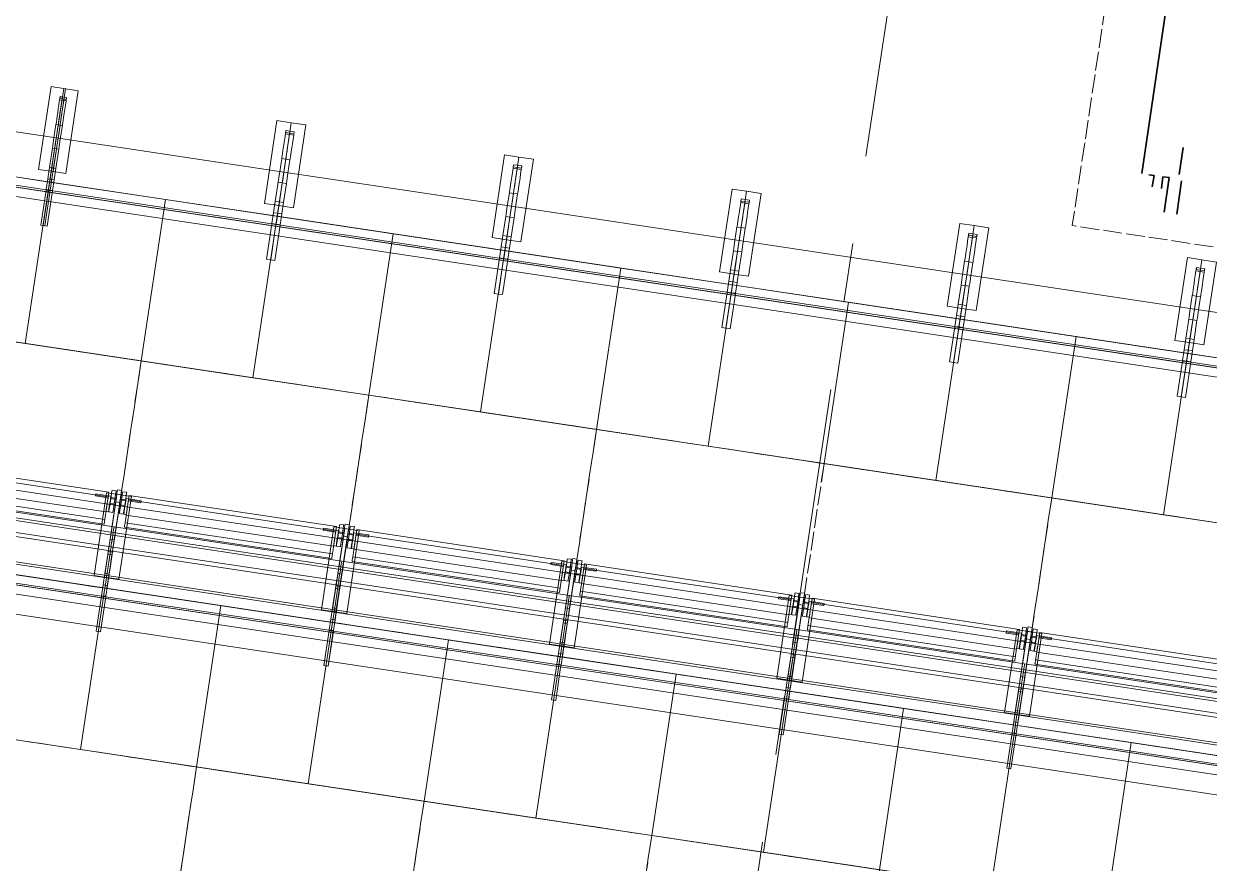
# Model space of a CAD drawing. Header units: millimetres. Extents: x -99530 to 90294, y -97212 to 56397.
# Drawn here: x -30480 to -27648, y -59465 to -57459 of the extents above; entities that cross this region are included whole.
import ezdxf
from ezdxf.enums import TextEntityAlignment as Align

# ---------------------------------------------------------------- set-up
doc = ezdxf.new("R2010")
doc.units = ezdxf.units.MM
doc.header["$MEASUREMENT"] = 0
doc.linetypes.add('Double Dashed', pattern=[1093.611073, 529.166651, -211.666656, 141.111112, -211.666656])
doc.linetypes.add('Hidden Line', pattern=[55, 45, -10])
for name, color, linetype in [('A-25-M_Wall_Ext', 7, 'Continuous'), ('New_A-15-MG_Structural_Grid_Phase_2', 7, 'Continuous'), ('New_A-20-M_Floor_Slab', 7, 'Continuous'), ('New_A-25-M_Wall_Ext', 7, 'Continuous'), ('New_A-35-M_FFE_Fixed', 7, 'Continuous')]:
    doc.layers.add(name, color=color, linetype=linetype)
for name, color, linetype, lineweight in [('A-25-M_Wall_Ext_Pen_No__87', 8, 'Continuous', 20), ('New_A-20-M_Floor_Slab_Pen_No__87', 8, 'Continuous', 20), ('New_A-20-M_Floor_Slab_Pen_No__89', 8, 'Continuous', 20), ('New_A-25-M_Wall_Ext_Pen_No__87', 8, 'Continuous', 20), ('New_A-35-M_FFE_Fixed_Pen_No__1', 7, 'Continuous', 13), ('New_A-95-P_Drawing_Pen_No__1', 7, 'Continuous', 13), ('New_A-95-P_Drawing_Pen_No__101', 252, 'Continuous', 15), ('New_A-95-P_Drawing_Pen_No__7', 7, 'Continuous', 35)]:
    doc.layers.add(name, color=color, linetype=linetype, lineweight=lineweight)
doc.layers.add('New_A-15-MG_Structural_Grid_Phase_2_Pen_No__222', color=7, linetype='Continuous', lineweight=13, true_color=0x65af33)
doc.styles.add('GENERATED_STYLE_4', font='')
doc.styles.get('GENERATED_STYLE_4').set_extended_font_data('Swis721 BT')

# ---------------------------------------------------------------- blocks, each defined once
blk = doc.blocks.new('Slab_31_1', base_point=(-25699.6, -58571.7))
at = {"layer": 'New_A-20-M_Floor_Slab_Pen_No__89', "linetype": 'Continuous', "flags": 128}
blk.add_lwpolyline([(-25699.6, -58571.7), (-31337.1, -57723.2), (-31754.8, -58681.2), (-25582.3, -59610.2)], close=True, dxfattribs=at)
blk = doc.blocks.new('Slab_32_1', base_point=(-25590.4, -59538.7))
at = {"layer": 'New_A-20-M_Floor_Slab_Pen_No__89', "linetype": 'Continuous', "flags": 128}
blk.add_lwpolyline([(-25590.4, -59538.7), (-31726, -58615.2), (-32135, -59553.1), (-25475.6, -60555.4)], close=True, dxfattribs=at)
blk = doc.blocks.new('Wall_6_1', base_point=(-25494.8, -58602.5))
at = {"layer": 'New_A-20-M_Floor_Slab_Pen_No__87', "linetype": 'Continuous', "flags": 128}
for points in [[(-25494.8, -58602.5), (-31541.8, -57692.3)], [(-31548, -57713.7), (-25495.2, -58624.7)]]:
    blk.add_lwpolyline(points, dxfattribs=at)
blk = doc.blocks.new('Wall_13_1', base_point=(-25385.7, -59569.5))
at = {"layer": 'New_A-20-M_Floor_Slab_Pen_No__87', "linetype": 'Continuous', "flags": 128}
for points in [[(-31936.9, -58605.7), (-25386.1, -59591.7)], [(-25385.7, -59569.5), (-31930.8, -58584.4)]]:
    blk.add_lwpolyline(points, dxfattribs=at)
blk = doc.blocks.new('Wall_131_1', base_point=(-38175.9, -69536.5))
at = {"layer": 'New_A-25-M_Wall_Ext_Pen_No__87', "linetype": 'Hidden Line'}
for radius in [28161.8, 28211.8]:
    blk.add_arc((-26758.9, -43792.8), radius, 246.08329, 336.44041, dxfattribs=at)
blk = doc.blocks.new('Wall_418_1', base_point=(-38294.6, -69816.9))
at = {"layer": 'A-25-M_Wall_Ext_Pen_No__87', "linetype": 'Hidden Line'}
for radius, start, end in [(28130.8, 246.16287, 336.76285), (28469.8, 246.15506, 336.76093)]:
    blk.add_arc((-26785.3, -43777.2), radius, start, end, dxfattribs=at)
blk = doc.blocks.new('Montpelier tall surface')
at = {"layer": 'New_A-35-M_FFE_Fixed_Pen_No__1', "linetype": 'Continuous'}
for p, q in [((0, 550), (0, 0)), ((390, 550), (0, 550)), ((370, 550), (285, 550)), ((285, 540), (285, 550)), ((370, 540), (285, 540)), ((371, 550), (370, 550)), ((370, 540), (370, 550)), ((371, 540), (370, 540)), ((370.4, 0), (370.4, 550)), ((370.4, 550), (390, 550)), ((397.3, 550), (371, 550)), ((371, 540), (371, 550)), ((397.3, 540), (371, 540)), ((390, 0), (390, 550)), ((390, 550), (497, 550)), ((390, 0), (390, 550)), ((424.7, 550), (397.3, 550)), ((397.3, 540), (397.3, 550)), ((424.7, 540), (397.3, 540)), ((416, 550), (416, 515)), ((416, 550), (616, 550)), ((470.9, 550), (424.7, 550)), ((424.7, 540), (424.7, 550)), ((470.9, 540), (424.7, 540)), ((477.4, 550), (470.9, 550)), ((470.9, 540), (470.9, 550)), ((477.4, 540), (470.9, 540)), ((495.7, 550), (477.4, 550)), ((495.7, 540), (477.4, 540)), ((528.2, 550), (495.7, 550)), ((528.2, 540), (495.7, 540)), ((497, 0), (497, 550)), ((530.6, 550), (528.2, 550)), ((528.2, 540), (528.2, 550)), ((530.6, 540), (528.2, 540)), ((534.9, 550), (530.6, 550)), ((534.9, 540), (530.6, 540)), ((540.8, 550), (534.9, 550)), ((540.8, 540), (534.9, 540)), ((548.2, 550), (540.8, 550)), ((548.2, 540), (540.8, 540)), ((556.9, 550), (548.2, 550)), ((556.9, 540), (548.2, 540)), ((566.6, 550), (556.9, 550)), ((566.6, 540), (556.9, 540)), ((576.9, 550), (566.6, 550)), ((576.9, 540), (566.6, 540)), ((587.6, 550), (576.9, 550)), ((587.6, 540), (576.9, 540)), ((591, 550), (587.6, 550)), ((587.6, 540), (587.6, 550)), ((591, 540), (587.6, 540)), ((592, 550), (591, 550)), ((591, 540), (591, 550)), ((592, 540), (591, 540)), ((592.9, 550), (592, 550)), ((592.9, 540), (592, 540)), ((593.8, 550), (592.9, 550)), ((593.8, 540), (592.9, 540)), ((594.6, 550), (593.8, 550)), ((594.6, 540), (593.8, 540)), ((595.2, 550), (594.6, 550)), ((595.2, 540), (594.6, 540)), ((595.6, 550), (595.2, 550)), ((595.6, 540), (595.2, 540)), ((595.9, 550), (595.6, 550)), ((595.9, 540), (595.6, 540)), ((596, 550), (595.9, 550)), ((596, 540), (595.9, 540)), ((596, 540), (596, 550)), ((616, 550), (616, 515)), ((416, 515), (616, 515)), ((416, 0), (416, 35)), ((416, 35), (616, 35)), ((616, 0), (616, 35)), ((0, 0), (390, 0)), ((285, 10), (285, 0)), ((370, 10), (285, 10)), ((370, 0), (285, 0)), ((370, 10), (370, 0)), ((371, 10), (370, 10)), ((371, 0), (370, 0)), ((370.4, 0), (390, 0)), ((371, 10), (371, 0)), ((397.3, 10), (371, 10)), ((397.3, 0), (371, 0)), ((390, 0), (497, 0)), ((424.7, 10), (397.3, 10)), ((397.3, 10), (397.3, 0)), ((424.7, 0), (397.3, 0)), ((416, 0), (616, 0)), ((470.9, 10), (424.7, 10)), ((424.7, 10), (424.7, 0)), ((470.9, 0), (424.7, 0)), ((477.4, 10), (470.9, 10)), ((470.9, 10), (470.9, 0)), ((477.4, 0), (470.9, 0)), ((495.7, 10), (477.4, 10)), ((495.7, 0), (477.4, 0)), ((528.2, 10), (495.7, 10)), ((528.2, 0), (495.7, 0)), ((530.6, 10), (528.2, 10)), ((528.2, 10), (528.2, 0)), ((530.6, 0), (528.2, 0)), ((534.9, 10), (530.6, 10)), ((534.9, 0), (530.6, 0)), ((540.8, 10), (534.9, 10)), ((540.8, 0), (534.9, 0)), ((548.2, 10), (540.8, 10)), ((548.2, 0), (540.8, 0)), ((556.9, 10), (548.2, 10)), ((556.9, 0), (548.2, 0)), ((566.6, 10), (556.9, 10)), ((566.6, 0), (556.9, 0)), ((576.9, 10), (566.6, 10)), ((576.9, 0), (566.6, 0)), ((587.6, 10), (576.9, 10)), ((587.6, 0), (576.9, 0)), ((591, 10), (587.6, 10)), ((587.6, 10), (587.6, 0)), ((591, 0), (587.6, 0)), ((592, 10), (591, 10)), ((591, 10), (591, 0)), ((592, 0), (591, 0)), ((592.9, 10), (592, 10)), ((592.9, 0), (592, 0)), ((593.8, 10), (592.9, 10)), ((593.8, 0), (592.9, 0)), ((594.6, 10), (593.8, 10)), ((594.6, 0), (593.8, 0)), ((595.2, 10), (594.6, 10)), ((595.2, 0), (594.6, 0)), ((595.6, 10), (595.2, 10)), ((595.6, 0), (595.2, 0)), ((595.9, 10), (595.6, 10)), ((595.9, 0), (595.6, 0)), ((596, 10), (595.9, 10)), ((596, 0), (595.9, 0)), ((596, 10), (596, 0))]:
    blk.add_line(p, q, dxfattribs=at)
blk = doc.blocks.new('Montpelier tall surface end')
at = {"layer": 'New_A-35-M_FFE_Fixed_Pen_No__1', "linetype": 'Continuous'}
for p, q in [((390, 830), (0, 830)), ((0, 830), (0, 0)), ((285, 824.5), (285, 834.5)), ((370, 834.5), (285, 834.5)), ((370, 824.5), (285, 824.5)), ((371, 834.5), (370, 834.5)), ((370, 824.5), (370, 834.5)), ((371, 824.5), (370, 824.5)), ((370.4, 0), (370.4, 830)), ((370.4, 830), (390, 830)), ((397.3, 834.5), (371, 834.5)), ((371, 824.5), (371, 834.5)), ((397.3, 824.5), (371, 824.5)), ((390, 0), (390, 830)), ((390, 830), (497, 830)), ((390, 0), (390, 830)), ((424.7, 834.5), (397.3, 834.5)), ((397.3, 824.5), (397.3, 834.5)), ((424.7, 824.5), (397.3, 824.5)), ((416, 834.5), (616, 834.5)), ((416, 834.5), (416, 799.5)), ((470.9, 834.5), (424.7, 834.5)), ((424.7, 824.5), (424.7, 834.5)), ((470.9, 824.5), (424.7, 824.5)), ((477.4, 834.5), (470.9, 834.5)), ((470.9, 824.5), (470.9, 834.5)), ((477.4, 824.5), (470.9, 824.5)), ((495.7, 834.5), (477.4, 834.5)), ((495.7, 824.5), (477.4, 824.5)), ((528.2, 834.5), (495.7, 834.5)), ((528.2, 824.5), (495.7, 824.5)), ((497, 0), (497, 830)), ((530.6, 834.5), (528.2, 834.5)), ((528.2, 824.5), (528.2, 834.5)), ((530.6, 824.5), (528.2, 824.5)), ((534.9, 834.5), (530.6, 834.5)), ((534.9, 824.5), (530.6, 824.5)), ((540.8, 834.5), (534.9, 834.5)), ((540.8, 824.5), (534.9, 824.5)), ((548.2, 834.5), (540.8, 834.5)), ((548.2, 824.5), (540.8, 824.5)), ((556.9, 834.5), (548.2, 834.5)), ((556.9, 824.5), (548.2, 824.5)), ((566.6, 834.5), (556.9, 834.5)), ((566.6, 824.5), (556.9, 824.5)), ((576.9, 834.5), (566.6, 834.5)), ((576.9, 824.5), (566.6, 824.5)), ((587.6, 834.5), (576.9, 834.5)), ((587.6, 824.5), (576.9, 824.5)), ((591, 834.5), (587.6, 834.5)), ((587.6, 824.5), (587.6, 834.5)), ((591, 824.5), (587.6, 824.5)), ((592, 834.5), (591, 834.5)), ((591, 824.5), (591, 834.5)), ((592, 824.5), (591, 824.5)), ((592.9, 834.5), (592, 834.5)), ((592.9, 824.5), (592, 824.5)), ((593.8, 834.5), (592.9, 834.5)), ((593.8, 824.5), (592.9, 824.5)), ((594.6, 834.5), (593.8, 834.5)), ((594.6, 824.5), (593.8, 824.5)), ((595.2, 834.5), (594.6, 834.5)), ((595.2, 824.5), (594.6, 824.5)), ((595.6, 834.5), (595.2, 834.5)), ((595.6, 824.5), (595.2, 824.5)), ((595.9, 834.5), (595.6, 834.5)), ((595.9, 824.5), (595.6, 824.5)), ((596, 834.5), (595.9, 834.5)), ((596, 824.5), (595.9, 824.5)), ((596, 824.5), (596, 834.5)), ((616, 834.5), (616, 799.5)), ((416, 799.5), (616, 799.5)), ((416, 0), (416, 35)), ((416, 35), (616, 35)), ((616, 0), (616, 35)), ((0, 0), (390, 0)), ((285, 10), (285, 0)), ((370, 10), (285, 10)), ((370, 0), (285, 0)), ((370, 10), (370, 0)), ((371, 10), (370, 10)), ((371, 0), (370, 0)), ((370.4, 0), (390, 0)), ((371, 10), (371, 0)), ((397.3, 10), (371, 10)), ((397.3, 0), (371, 0)), ((390, 0), (497, 0)), ((424.7, 10), (397.3, 10)), ((397.3, 10), (397.3, 0)), ((424.7, 0), (397.3, 0)), ((416, 0), (616, 0)), ((470.9, 10), (424.7, 10)), ((424.7, 10), (424.7, 0)), ((470.9, 0), (424.7, 0)), ((477.4, 10), (470.9, 10)), ((470.9, 10), (470.9, 0)), ((477.4, 0), (470.9, 0)), ((495.7, 10), (477.4, 10)), ((495.7, 0), (477.4, 0)), ((528.2, 10), (495.7, 10)), ((528.2, 0), (495.7, 0)), ((530.6, 10), (528.2, 10)), ((528.2, 10), (528.2, 0)), ((530.6, 0), (528.2, 0)), ((534.9, 10), (530.6, 10)), ((534.9, 0), (530.6, 0)), ((540.8, 10), (534.9, 10)), ((540.8, 0), (534.9, 0)), ((548.2, 10), (540.8, 10)), ((548.2, 0), (540.8, 0)), ((556.9, 10), (548.2, 10)), ((556.9, 0), (548.2, 0)), ((566.6, 10), (556.9, 10)), ((566.6, 0), (556.9, 0)), ((576.9, 10), (566.6, 10)), ((576.9, 0), (566.6, 0)), ((587.6, 10), (576.9, 10)), ((587.6, 0), (576.9, 0)), ((591, 10), (587.6, 10)), ((587.6, 10), (587.6, 0)), ((591, 0), (587.6, 0)), ((592, 10), (591, 10)), ((591, 10), (591, 0)), ((592, 0), (591, 0)), ((592.9, 10), (592, 10)), ((592.9, 0), (592, 0)), ((593.8, 10), (592.9, 10)), ((593.8, 0), (592.9, 0)), ((594.6, 10), (593.8, 10)), ((594.6, 0), (593.8, 0)), ((595.2, 10), (594.6, 10)), ((595.2, 0), (594.6, 0)), ((595.6, 10), (595.2, 10)), ((595.6, 0), (595.2, 0)), ((595.9, 10), (595.6, 10)), ((595.9, 0), (595.6, 0)), ((596, 10), (595.9, 10)), ((596, 0), (595.9, 0)), ((596, 10), (596, 0))]:
    blk.add_line(p, q, dxfattribs=at)
blk = doc.blocks.new('Standard grid marker_10')
at = {"layer": 'New_A-15-MG_Structural_Grid_Phase_2_Pen_No__222', "linetype": 'Double Dashed'}
blk.add_line((2590.6, 0), (19605, 0), dxfattribs=at)
at = {"layer": 'New_A-15-MG_Structural_Grid_Phase_2_Pen_No__222', "style": 'GENERATED_STYLE_4'}
for tag, p in [('AC_MarkerText_1_0', (-500, 43.4)), ('AC_MarkerText_1_1', (22695.6, 43.4))]:
    blk.add_attdef(tag, text='', height=350, rotation=255.0108, dxfattribs=at).set_placement(p, align=Align.MIDDLE_CENTER)
blk = doc.blocks.new('Standard grid marker_26')
at = {"layer": 'New_A-15-MG_Structural_Grid_Phase_2_Pen_No__222', "linetype": 'Double Dashed'}
blk.add_arc((0, 0), 27977.6, 0, 90.63597, dxfattribs=at)
at = {"layer": 'New_A-15-MG_Structural_Grid_Phase_2_Pen_No__222', "style": 'GENERATED_STYLE_4'}
blk.add_attdef('AC_MarkerText_1', text='', height=350, rotation=90.3066, dxfattribs=at).set_placement((-1326.2, 28008), align=Align.MIDDLE_CENTER)
blk = doc.blocks.new('Montpelier with surface')
at = {"layer": 'New_A-35-M_FFE_Fixed_Pen_No__1', "linetype": 'Continuous'}
for p, q in [((0, 555), (0, 5)), ((390, 555), (0, 555)), ((285, 560), (370, 560)), ((285, 550), (285, 560)), ((285, 550), (370, 550)), ((370, 560), (371, 560)), ((370, 550), (370, 560)), ((370, 5), (370, 555)), ((370, 555), (414.6, 555)), ((370, 550), (371, 550)), ((371, 560), (397.3, 560)), ((371, 550), (371, 560)), ((371, 550), (397.3, 550)), ((390, 5), (390, 555)), ((397.3, 550), (397.3, 560)), ((397.3, 560), (424.7, 560)), ((397.3, 550), (424.7, 550)), ((414.6, 555), (415.5, 555)), ((414.6, 5), (414.6, 555)), ((415.5, 555), (416.5, 555)), ((416, 559.5), (616, 559.5)), ((416, 559.5), (416, 524.5)), ((416.5, 555), (417.4, 555)), ((417.4, 555), (418.3, 555)), ((418.3, 555), (419, 555)), ((419, 555), (419.6, 555)), ((419.6, 555), (420, 555)), ((420, 555), (420.2, 555)), ((420.2, 5), (420.2, 555)), ((420.2, 555), (480, 555)), ((424.7, 550), (424.7, 560)), ((424.7, 560), (470.9, 560)), ((424.7, 550), (470.9, 550)), ((470.9, 560), (477.4, 560)), ((470.9, 550), (470.9, 560)), ((470.9, 550), (477.4, 550)), ((477.4, 560), (478.6, 560)), ((477.4, 550), (477.4, 560)), ((477.4, 550), (478.6, 550)), ((478.6, 560), (480.7, 560)), ((478.6, 550), (480.7, 550)), ((480, 555), (482.5, 555)), ((480, 5), (480, 555)), ((480.7, 560), (483.7, 560)), ((480.7, 550), (483.7, 550)), ((482.5, 555), (485.7, 555)), ((483.7, 560), (487.4, 560)), ((483.7, 550), (487.4, 550)), ((485.7, 555), (489.5, 555)), ((487.4, 560), (491.7, 560)), ((487.4, 550), (491.7, 550)), ((489.5, 555), (493.9, 555)), ((491.7, 560), (496.6, 560)), ((491.7, 550), (496.6, 550)), ((493.9, 555), (499, 555)), ((496.6, 560), (501.7, 560)), ((496.6, 550), (501.7, 550)), ((499, 555), (504.7, 555)), ((501.7, 560), (507.1, 560)), ((501.7, 550), (507.1, 550)), ((504.7, 555), (511, 555)), ((507.1, 560), (597.9, 560)), ((507.1, 550), (507.1, 560)), ((507.1, 550), (597.9, 550)), ((511, 555), (517.9, 555)), ((517.9, 555), (525.2, 555)), ((517.9, 5), (517.9, 555)), ((525.2, 555), (530.9, 555)), ((530.9, 555), (535, 555)), ((535, 555), (537.4, 555)), ((537.4, 555), (538.2, 555)), ((538.2, 5), (538.2, 555)), ((571.6, 547), (573.6, 547)), ((571.6, 547), (571.6, 537.3)), ((573.6, 547), (579.3, 547)), ((579.3, 547), (587.8, 547)), ((587.8, 547), (597.9, 547)), ((589.7, 550.3), (590.2, 550.3)), ((589.7, 550.3), (589.7, 537.3)), ((590.2, 550.3), (591.7, 550.3)), ((591.7, 550.3), (594, 550.3)), ((592.1, 550.3), (592.7, 550.3)), ((592.1, 550.3), (592.1, 537.3)), ((592.7, 550.3), (594.2, 550.3)), ((594, 550.3), (596.7, 550.3)), ((594.2, 550.3), (596.5, 550.3)), ((596.5, 550.3), (599.1, 550.3)), ((596.7, 550.3), (599.4, 550.3)), ((597.9, 560), (608.1, 560)), ((597.9, 550), (597.9, 560)), ((597.9, 550), (608.1, 550)), ((597.9, 547), (608, 547)), ((599.1, 550.3), (601.8, 550.3)), ((599.4, 550.3), (601.6, 550.3)), ((601.6, 550.3), (603.2, 550.3)), ((601.8, 550.3), (604.1, 550.3)), ((603.2, 550.3), (603.7, 550.3)), ((603.7, 550.3), (603.7, 537.3)), ((604.1, 550.3), (605.6, 550.3)), ((605.6, 550.3), (606.1, 550.3)), ((606.1, 550.3), (606.1, 537.3)), ((608, 547), (616.5, 547)), ((608.1, 560), (617, 560)), ((608.1, 550), (617, 550)), ((616, 559.5), (616, 524.5)), ((616.5, 547), (622.2, 547)), ((617, 560), (623.5, 560)), ((617, 550), (623.5, 550)), ((622.2, 547), (624.2, 547)), ((623.5, 560), (626.7, 560)), ((623.5, 550), (626.7, 550)), ((624.2, 547), (624.2, 537.3)), ((626.7, 550), (626.7, 560)), ((416, 524.5), (616, 524.5)), ((541.1, 29.5), (541.1, 530.5)), ((541.1, 530.5), (541.7, 530.5)), ((541.7, 530.5), (543.1, 530.5)), ((543.1, 530.5), (545.3, 530.5)), ((545.3, 530.5), (548.1, 530.5)), ((548.1, 530.5), (551.8, 530.5)), ((551.8, 530.5), (552.7, 530.5)), ((551.8, 29.5), (551.8, 530.5)), ((552.7, 530.5), (554.3, 530.5)), ((554.3, 530.5), (556.3, 530.5)), ((556.3, 530.5), (558.8, 530.5)), ((558.8, 530.5), (561.5, 530.5)), ((561.5, 530.5), (564.4, 530.5)), ((564.4, 530.5), (567.4, 530.5)), ((567.4, 530.5), (570.4, 530.5)), ((570.4, 530.5), (607, 530.5)), ((570.4, 29.5), (570.4, 530.5)), ((571.6, 537.3), (573.6, 537.3)), ((571.6, 536.5), (572.4, 536.5)), ((571.6, 536.5), (571.6, 530.5)), ((571.6, 530.5), (572.4, 530.5)), ((572.4, 536.5), (574.9, 536.5)), ((572.4, 530.5), (574.9, 530.5)), ((573.6, 537.3), (579.3, 537.3)), ((574.9, 536.5), (578.9, 536.5)), ((574.9, 530.5), (578.9, 530.5)), ((578.9, 536.5), (584, 536.5)), ((578.9, 530.5), (584, 530.5)), ((579.3, 537.3), (587.8, 537.3)), ((584, 536.5), (590.1, 536.5)), ((584, 530.5), (590.1, 530.5)), ((587.8, 537.3), (597.9, 537.3)), ((589.7, 537.3), (590.2, 537.3)), ((590.1, 536.5), (596.6, 536.5)), ((590.1, 530.5), (596.6, 530.5)), ((590.2, 537.3), (591.7, 537.3)), ((591.7, 537.3), (594, 537.3)), ((592.1, 537.3), (592.7, 537.3)), ((592.7, 537.3), (594.2, 537.3)), ((594, 537.3), (596.7, 537.3)), ((594.2, 537.3), (596.5, 537.3)), ((596.5, 537.3), (599.1, 537.3)), ((596.6, 536.5), (603.3, 536.5)), ((596.6, 530.5), (603.3, 530.5)), ((596.7, 537.3), (599.4, 537.3)), ((597.9, 537.3), (608, 537.3)), ((599.1, 537.3), (601.8, 537.3)), ((599.4, 537.3), (601.6, 537.3)), ((601.6, 537.3), (603.2, 537.3)), ((601.8, 537.3), (604.1, 537.3)), ((603.2, 537.3), (603.7, 537.3)), ((603.3, 536.5), (609.5, 536.5)), ((603.3, 530.5), (609.5, 530.5)), ((604.1, 537.3), (605.6, 537.3)), ((604.5, 530.5), (604.5, 500.5)), ((604.5, 530.5), (609.5, 530.5)), ((605.6, 537.3), (606.1, 537.3)), ((607, 530.5), (609.5, 530.5)), ((607, 29.5), (607, 530.5)), ((608, 537.3), (616.5, 537.3)), ((609.5, 536.5), (609.5, 530.5)), ((609.5, 530.5), (611.9, 530.5)), ((609.5, 530.5), (609.5, 500.5)), ((611.9, 530.5), (613.9, 530.5)), ((613.9, 530.5), (615.5, 530.5)), ((615.5, 530.5), (616.8, 530.5)), ((616.5, 537.3), (622.2, 537.3)), ((616.8, 530.5), (617.6, 530.5)), ((617.6, 530.5), (617.9, 530.5)), ((617.9, 29.5), (617.9, 530.5)), ((622.2, 537.3), (624.2, 537.3)), ((604.5, 500.5), (609.5, 500.5)), ((604.5, 29.5), (604.5, 59.5)), ((604.5, 59.5), (609.5, 59.5)), ((609.5, 29.5), (609.5, 59.5)), ((416, 0), (416, 35)), ((416, 35), (616, 35)), ((541.1, 29.5), (541.7, 29.5)), ((541.7, 29.5), (543.1, 29.5)), ((543.1, 29.5), (545.3, 29.5)), ((545.3, 29.5), (548.1, 29.5)), ((548.1, 29.5), (551.8, 29.5)), ((551.8, 29.5), (552.7, 29.5)), ((552.7, 29.5), (554.3, 29.5)), ((554.3, 29.5), (556.3, 29.5)), ((556.3, 29.5), (558.8, 29.5)), ((558.8, 29.5), (561.5, 29.5)), ((561.5, 29.5), (564.4, 29.5)), ((564.4, 29.5), (567.4, 29.5)), ((567.4, 29.5), (570.4, 29.5)), ((570.4, 29.5), (607, 29.5)), ((571.6, 23.5), (571.6, 29.5)), ((571.6, 29.5), (572.4, 29.5)), ((572.4, 29.5), (574.9, 29.5)), ((574.9, 29.5), (578.9, 29.5)), ((578.9, 29.5), (584, 29.5)), ((584, 29.5), (590.1, 29.5)), ((590.1, 29.5), (596.6, 29.5)), ((596.6, 29.5), (603.3, 29.5)), ((603.3, 29.5), (609.5, 29.5)), ((604.5, 29.5), (609.5, 29.5)), ((607, 29.5), (609.5, 29.5)), ((609.5, 23.5), (609.5, 29.5)), ((609.5, 29.5), (611.9, 29.5)), ((611.9, 29.5), (613.9, 29.5)), ((613.9, 29.5), (615.5, 29.5)), ((615.5, 29.5), (616.8, 29.5)), ((616, 0), (616, 35)), ((616.8, 29.5), (617.6, 29.5)), ((617.6, 29.5), (617.9, 29.5)), ((0, 5), (390, 5)), ((285, 10), (370, 10)), ((285, 0), (285, 10)), ((370, 10), (371, 10)), ((370, 0), (370, 10)), ((370, 5), (414.6, 5)), ((371, 10), (397.3, 10)), ((371, 0), (371, 10)), ((397.3, 10), (424.7, 10)), ((397.3, 0), (397.3, 10)), ((414.6, 5), (415.5, 5)), ((415.5, 5), (416.5, 5)), ((416.5, 5), (417.4, 5)), ((417.4, 5), (418.3, 5)), ((418.3, 5), (419, 5)), ((419, 5), (419.6, 5)), ((419.6, 5), (420, 5)), ((420, 5), (420.2, 5)), ((420.2, 5), (480, 5)), ((424.7, 10), (470.9, 10)), ((424.7, 0), (424.7, 10)), ((470.9, 10), (477.4, 10)), ((470.9, 0), (470.9, 10)), ((477.4, 10), (478.6, 10)), ((477.4, 0), (477.4, 10)), ((478.6, 10), (480.7, 10)), ((480, 5), (482.5, 5)), ((480.7, 10), (483.7, 10)), ((482.5, 5), (485.7, 5)), ((483.7, 10), (487.4, 10)), ((485.7, 5), (489.5, 5)), ((487.4, 10), (491.7, 10)), ((489.5, 5), (493.9, 5)), ((491.7, 10), (496.6, 10)), ((493.9, 5), (499, 5)), ((496.6, 10), (501.7, 10)), ((499, 5), (504.7, 5)), ((501.7, 10), (507.1, 10)), ((504.7, 5), (511, 5)), ((507.1, 10), (597.9, 10)), ((507.1, 0), (507.1, 10)), ((511, 5), (517.9, 5)), ((517.9, 5), (525.2, 5)), ((525.2, 5), (530.9, 5)), ((530.9, 5), (535, 5)), ((535, 5), (537.4, 5)), ((537.4, 5), (538.2, 5)), ((571.6, 23.5), (572.4, 23.5)), ((571.6, 22.7), (573.6, 22.7)), ((571.6, 13), (571.6, 22.7)), ((571.6, 13), (573.6, 13)), ((572.4, 23.5), (574.9, 23.5)), ((573.6, 22.7), (579.3, 22.7)), ((573.6, 13), (579.3, 13)), ((574.9, 23.5), (578.9, 23.5)), ((578.9, 23.5), (584, 23.5)), ((579.3, 22.7), (587.8, 22.7)), ((579.3, 13), (587.8, 13)), ((584, 23.5), (590.1, 23.5)), ((587.8, 22.7), (597.9, 22.7)), ((587.8, 13), (597.9, 13)), ((589.7, 9.7), (589.7, 22.7)), ((589.7, 22.7), (590.2, 22.7)), ((589.7, 9.7), (590.2, 9.7)), ((590.1, 23.5), (596.6, 23.5)), ((590.2, 22.7), (591.7, 22.7)), ((590.2, 9.7), (591.7, 9.7)), ((591.7, 22.7), (594, 22.7)), ((591.7, 9.7), (594, 9.7)), ((592.1, 9.7), (592.1, 22.7)), ((592.1, 22.7), (592.7, 22.7)), ((592.1, 9.7), (592.7, 9.7)), ((592.7, 22.7), (594.2, 22.7)), ((592.7, 9.7), (594.2, 9.7)), ((594, 22.7), (596.7, 22.7)), ((594, 9.7), (596.7, 9.7)), ((594.2, 22.7), (596.5, 22.7)), ((594.2, 9.7), (596.5, 9.7)), ((596.5, 22.7), (599.1, 22.7)), ((596.5, 9.7), (599.1, 9.7)), ((596.6, 23.5), (603.3, 23.5)), ((596.7, 22.7), (599.4, 22.7)), ((596.7, 9.7), (599.4, 9.7)), ((597.9, 22.7), (608, 22.7)), ((597.9, 13), (608, 13)), ((597.9, 10), (608.1, 10)), ((597.9, 0), (597.9, 10)), ((599.1, 22.7), (601.8, 22.7)), ((599.1, 9.7), (601.8, 9.7)), ((599.4, 22.7), (601.6, 22.7)), ((599.4, 9.7), (601.6, 9.7)), ((601.6, 22.7), (603.2, 22.7)), ((601.6, 9.7), (603.2, 9.7)), ((601.8, 22.7), (604.1, 22.7)), ((601.8, 9.7), (604.1, 9.7)), ((603.2, 22.7), (603.7, 22.7)), ((603.2, 9.7), (603.7, 9.7)), ((603.3, 23.5), (609.5, 23.5)), ((603.7, 9.7), (603.7, 22.7)), ((604.1, 22.7), (605.6, 22.7)), ((604.1, 9.7), (605.6, 9.7)), ((605.6, 22.7), (606.1, 22.7)), ((605.6, 9.7), (606.1, 9.7)), ((606.1, 9.7), (606.1, 22.7)), ((608, 22.7), (616.5, 22.7)), ((608, 13), (616.5, 13)), ((608.1, 10), (617, 10)), ((616.5, 22.7), (622.2, 22.7)), ((616.5, 13), (622.2, 13)), ((617, 10), (623.5, 10)), ((622.2, 22.7), (624.2, 22.7)), ((622.2, 13), (624.2, 13)), ((623.5, 10), (626.7, 10)), ((624.2, 13), (624.2, 22.7)), ((626.7, 0), (626.7, 10)), ((285, 0), (370, 0)), ((370, 0), (371, 0)), ((371, 0), (397.3, 0)), ((397.3, 0), (424.7, 0)), ((416, 0), (616, 0)), ((424.7, 0), (470.9, 0)), ((470.9, 0), (477.4, 0)), ((477.4, 0), (478.6, 0)), ((478.6, 0), (480.7, 0)), ((480.7, 0), (483.7, 0)), ((483.7, 0), (487.4, 0)), ((487.4, 0), (491.7, 0)), ((491.7, 0), (496.6, 0)), ((496.6, 0), (501.7, 0)), ((501.7, 0), (507.1, 0)), ((507.1, 0), (597.9, 0)), ((597.9, 0), (608.1, 0)), ((608.1, 0), (617, 0)), ((617, 0), (623.5, 0)), ((623.5, 0), (626.7, 0))]:
    blk.add_line(p, q, dxfattribs=at)

msp = doc.modelspace()

# ---------------------------------------------------------------- linework, layer by layer
at = {"layer": 'New_A-95-P_Drawing_Pen_No__1', "linetype": 'Continuous', "flags": 128}
for points in [[(-30685.3, -57797), (-30141.4, -57878.8), (-30199.5, -58264.5), (-30743.3, -58182.6)], [(-30141.4, -57878.8), (-29597.5, -57960.7), (-29655.6, -58346.4), (-30199.5, -58264.5)], [(-29597.5, -57960.7), (-29053.7, -58042.6), (-29111.7, -58428.2), (-29655.6, -58346.4)], [(-29053.7, -58042.6), (-28509.8, -58124.4), (-28567.8, -58510.1), (-29111.7, -58428.2)], [(-27965.9, -58206.3), (-28509.8, -58124.4), (-28567.8, -58510.1), (-28024, -58591.9)], [(-27422.1, -58288.1), (-27965.9, -58206.3), (-28024, -58591.9), (-27480.1, -58673.8)], [(-30825.2, -58726.5), (-30281.3, -58808.4), (-30251.6, -58610.6), (-30795.4, -58528.7)], [(-30805.2, -58593.6), (-30795.4, -58528.7), (-30251.6, -58610.6), (-30261.3, -58675.4)], [(-30825.2, -58726.5), (-30810.3, -58627.6), (-30266.4, -58709.5), (-30281.3, -58808.4)], [(-30281.3, -58808.4), (-29737.5, -58890.2), (-29707.7, -58692.5), (-30251.6, -58610.6)], [(-30261.3, -58675.4), (-30251.6, -58610.6), (-29707.7, -58692.5), (-29717.4, -58757.3)], [(-30281.3, -58808.4), (-30266.4, -58709.5), (-29722.6, -58791.3), (-29737.5, -58890.2)], [(-29737.5, -58890.2), (-29193.6, -58972.1), (-29163.8, -58774.3), (-29707.7, -58692.5)], [(-29717.4, -58757.3), (-29707.7, -58692.5), (-29163.8, -58774.3), (-29173.6, -58839.2)], [(-30553.3, -58767.4), (-30009.4, -58849.3), (-30067.4, -59235), (-30611.3, -59153.1)], [(-29193.6, -58972.1), (-28649.7, -59054), (-28619.9, -58856.2), (-29163.8, -58774.3)], [(-29173.6, -58839.2), (-29163.8, -58774.3), (-28619.9, -58856.2), (-28629.7, -58921)], [(-29737.5, -58890.2), (-29722.6, -58791.3), (-29178.7, -58873.2), (-29193.6, -58972.1)], [(-30009.4, -58849.3), (-29465.5, -58931.2), (-29523.6, -59316.8), (-30067.4, -59235)], [(-28105.8, -59135.8), (-28649.7, -59054), (-28619.9, -58856.2), (-28076.1, -58938)], [(-28085.8, -59002.9), (-28076.1, -58938), (-28619.9, -58856.2), (-28629.7, -58921)], [(-29193.6, -58972.1), (-29178.7, -58873.2), (-28634.8, -58955.1), (-28649.7, -59054)], [(-29465.5, -58931.2), (-28921.6, -59013), (-28979.7, -59398.7), (-29523.6, -59316.8)], [(-27562, -59217.7), (-28105.8, -59135.8), (-28076.1, -58938), (-27532.2, -59019.9)], [(-27541.9, -59084.7), (-27532.2, -59019.9), (-28076.1, -58938), (-28085.8, -59002.9)], [(-28105.8, -59135.8), (-28090.9, -59036.9), (-28634.8, -58955.1), (-28649.7, -59054)], [(-28921.6, -59013), (-28377.8, -59094.9), (-28435.8, -59480.5), (-28979.7, -59398.7)], [(-27562, -59217.7), (-27547.1, -59118.8), (-28090.9, -59036.9), (-28105.8, -59135.8)], [(-27833.9, -59176.7), (-28377.8, -59094.9), (-28435.8, -59480.5), (-27891.9, -59562.4)], [(-27290, -59258.6), (-27833.9, -59176.7), (-27891.9, -59562.4), (-27348.1, -59644.3)]]:
    msp.add_lwpolyline(points, close=True, dxfattribs=at)
at = {"layer": 'New_A-95-P_Drawing_Pen_No__101', "linetype": 'Hidden Line', "flags": 128}
for points in [[(-27766.5, -56556.9), (-26876.5, -56690.9), (-27084.9, -58075.3), (-27974.9, -57941.3)], [(-30825.2, -58726.5), (-30743.3, -58182.6), (-30199.5, -58264.5), (-30281.3, -58808.4)], [(-30281.3, -58808.4), (-30199.5, -58264.5), (-29655.6, -58346.4), (-29737.5, -58890.2)], [(-29737.5, -58890.2), (-29655.6, -58346.4), (-29111.7, -58428.2), (-29193.6, -58972.1)], [(-29193.6, -58972.1), (-29111.7, -58428.2), (-28567.8, -58510.1), (-28649.7, -59054)], [(-28105.8, -59135.8), (-28024, -58591.9), (-28567.8, -58510.1), (-28649.7, -59054)], [(-27562, -59217.7), (-27480.1, -58673.8), (-28024, -58591.9), (-28105.8, -59135.8)], [(-30693.2, -59697), (-30611.3, -59153.1), (-30067.4, -59235), (-30149.3, -59778.8)], [(-30149.3, -59778.8), (-30067.4, -59235), (-29523.6, -59316.8), (-29605.4, -59860.7)], [(-29605.4, -59860.7), (-29523.6, -59316.8), (-28979.7, -59398.7), (-29061.6, -59942.6)], [(-29061.6, -59942.6), (-28979.7, -59398.7), (-28435.8, -59480.5), (-28517.7, -60024.4)]]:
    msp.add_lwpolyline(points, close=True, dxfattribs=at)
msp.add_lwpolyline([(-25494.8, -58602.5), (-31541.8, -57692.3)], dxfattribs=at)
at = {"layer": 'New_A-95-P_Drawing_Pen_No__7', "linetype": 'Continuous'}
for p, q in [((-27809.1, -57816.3), (-27743, -57368.3)), ((-27719.9, -57819.3), (-27710, -57754.6)), ((-27792.4, -57819.7), (-27779.4, -57821.1)), ((-27783.7, -57848.9), (-27779.4, -57821.1)), ((-27761.9, -57852.6), (-27758.6, -57824.5)), ((-27758.6, -57824.5), (-27743.6, -57826.4)), ((-27755.2, -57909.2), (-27743.6, -57826.4)), ((-27725.4, -57914), (-27713.6, -57834.4))]:
    msp.add_line(p, q, dxfattribs=at)

# ---------------------------------------------------------------- block references
at = {"layer": 'A-25-M_Wall_Ext', "color": 250, "lineweight": 50, "true_color": 0x2a2a2a}
msp.add_blockref('Wall_418_1', (-38294.6, -69816.9), dxfattribs=at)
at = {"layer": 'New_A-15-MG_Structural_Grid_Phase_2', "color": 8, "linetype": 'Continuous', "lineweight": 15, "zscale": 1000}
for name, p, rotation in [('Standard grid marker_26', (-26783.5, -43781.2), 246.1337837427074), ('Standard grid marker_10', (-30646.7, -72232.1), 81.4296153646693)]:
    msp.add_blockref(name, p, dxfattribs=dict(at, rotation=rotation))
at = {"layer": 'New_A-20-M_Floor_Slab', "color": 250, "lineweight": 50, "true_color": 0x2a2a2a}
for name, p in [('Wall_6_1', (-25494.8, -58602.5)), ('Wall_13_1', (-25385.7, -59569.5))]:
    msp.add_blockref(name, p, dxfattribs=at)
at = {"layer": 'New_A-20-M_Floor_Slab', "color": 8, "linetype": 'Continuous', "lineweight": 20}
for name, p in [('Slab_31_1', (-25699.6, -58571.7)), ('Slab_32_1', (-25590.4, -59538.7))]:
    msp.add_blockref(name, p, dxfattribs=at)
at = {"layer": 'New_A-25-M_Wall_Ext', "color": 250, "lineweight": 50, "true_color": 0x2a2a2a}
msp.add_blockref('Wall_131_1', (-38175.9, -69536.5), dxfattribs=at)
at = {"layer": 'New_A-35-M_FFE_Fixed', "color": 251, "linetype": 'Continuous', "lineweight": 20, "true_color": 0x606060, "zscale": 1000}
for name, p, xscale, rotation in [('Montpelier tall surface end', (-31297.1, -58099.3), -0.9999999999999997, 261.4404118615989), ('Montpelier tall surface', (-29388.6, -58386.5), -0.9999999999999998, 261.4404118616013), ('Montpelier tall surface', (-28300.9, -58550.3), -0.9999999999999998, 261.4404118616013), ('Montpelier with surface', (-30349.3, -59192.5), -1, 261.4404118616073), ('Montpelier with surface', (-29261.5, -59356.3), -1, 261.4404118616073), ('Montpelier with surface', (-28173.8, -59520), -1, 261.4404118616073)]:
    msp.add_blockref(name, p, dxfattribs=dict(at, xscale=xscale, rotation=rotation))
for name, p, rotation in [('Montpelier tall surface', (-29932.5, -58304.7), 81.44041186159826), ('Montpelier tall surface', (-29388.6, -58386.5), 81.44041186159389), ('Montpelier tall surface', (-28300.9, -58550.3), 81.44041186159389), ('Montpelier tall surface', (-27213.1, -58714), 81.44041186159389), ('Montpelier with surface', (-30339.4, -59194), 81.44041186159994), ('Montpelier with surface', (-29251.6, -59357.8), 81.44041186159994), ('Montpelier with surface', (-28163.9, -59521.5), 81.44041186159994)]:
    msp.add_blockref(name, p, dxfattribs=dict(at, rotation=rotation))

doc.saveas('drawing.dxf')
